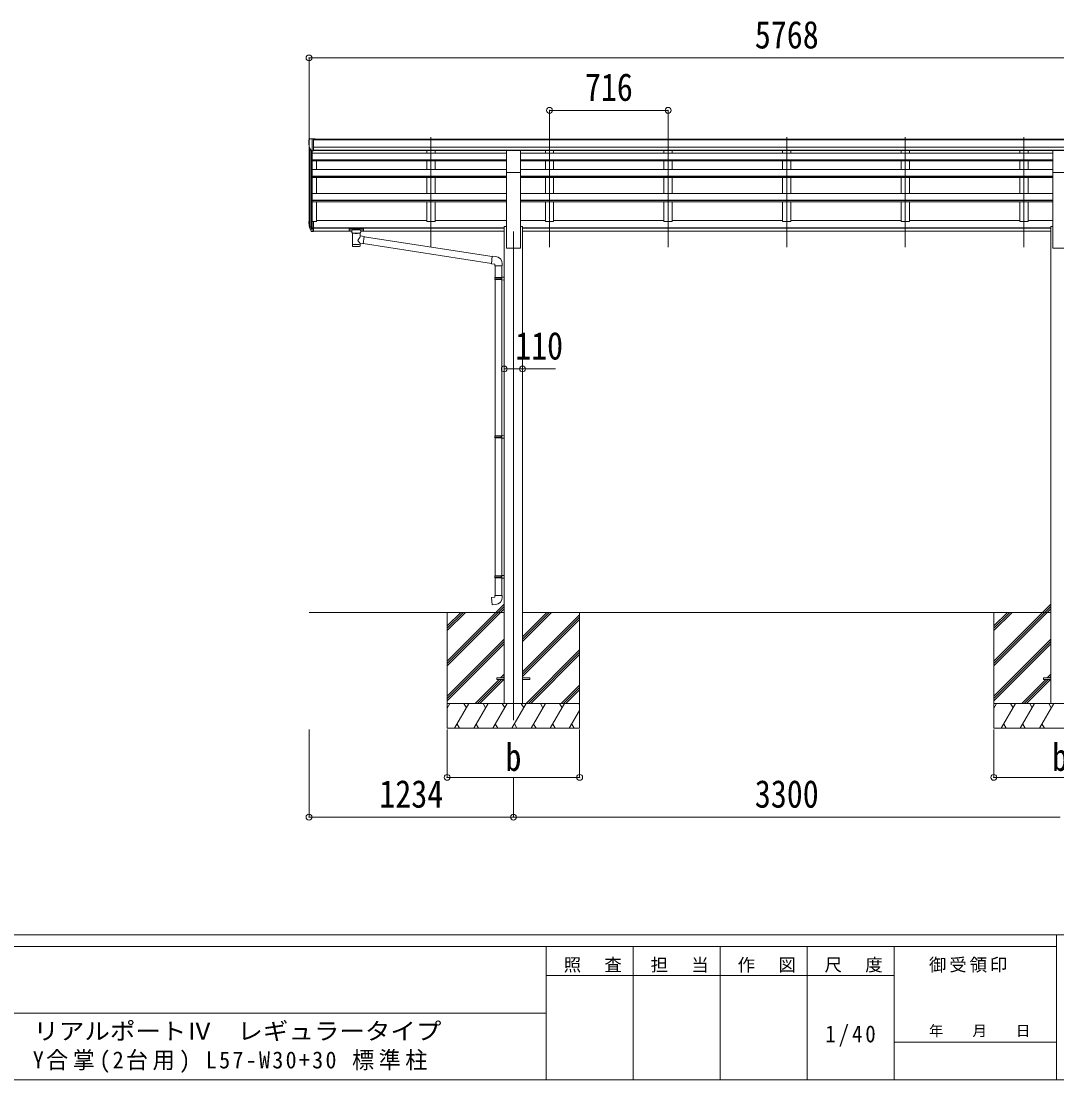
# Model space of a CAD drawing. Units: millimetres at full size. Extents: x -9783 to 9892, y -6828 to 6752.
# Drawn here: x 35 to 6288, y -6828 to -435 of the extents above; entities that cross this region are included whole.
import ezdxf
from ezdxf.enums import TextEntityAlignment as Align

# ---------------------------------------------------------------- set-up
doc = ezdxf.new("R2010")
doc.units = ezdxf.units.MM
doc.header["$LTSCALE"] = 35
doc.header["$PDMODE"] = 32
doc.header["$PDSIZE"] = 35
for name, color, linetype, lineweight in [('0-0_0', 7, 'Continuous', 9), ('0-1_本体', 4, 'Continuous', 9), ('0-2_部品', 7, 'Continuous', 9), ('0-8_PARTS2', 2, 'Continuous', 9), ('0-A_寸法', 6, 'Continuous', 9), ('F-0_240', 7, 'Continuous', 9)]:
    doc.layers.add(name, color=color, linetype=linetype, lineweight=lineweight)
doc.styles.add('ＭＳ ゴシック', font='')
doc.styles.get('ＭＳ ゴシック').set_extended_font_data('MS Gothic')

msp = doc.modelspace()

# ---------------------------------------------------------------- linework, layer by layer
at = {"layer": '0-0_0'}
for p, q in [((2607.05, -4299.51), (2951.85, -3954.72)), ((5907.05, -4299.51), (6251.85, -3954.72)), ((1773.05, -4005.34), (2951.85, -4005.34)), ((2607.05, -4313.65), (2951.85, -3968.86)), ((2607.05, -4327.8), (2951.85, -3983)), ((2607.05, -4005.34), (2607.05, -4705.33)), ((2607.05, -4115.67), (2717.38, -4005.34)), ((2607.05, -4101.52), (2703.24, -4005.34)), ((2607.05, -4087.38), (2689.09, -4005.34)), ((3061.85, -4005.34), (6251.85, -4005.34)), ((3061.85, -4181.37), (3237.88, -4005.34)), ((3061.85, -4167.22), (3223.74, -4005.34)), ((3061.85, -4153.08), (3209.59, -4005.34)), ((3061.85, -4365.21), (3407.05, -4020.01)), ((3407.05, -4005.34), (3407.05, -4705.33)), ((5907.05, -4313.65), (6251.85, -3968.86)), ((5907.05, -4327.8), (6251.85, -3983)), ((5907.05, -4005.34), (5907.05, -4705.33)), ((5907.05, -4115.67), (6017.38, -4005.34)), ((5907.05, -4101.52), (6003.24, -4005.34)), ((5907.05, -4087.38), (5989.09, -4005.34)), ((3061.85, -4379.35), (3407.05, -4034.16)), ((3061.85, -4393.5), (3407.05, -4048.3)), ((2607.05, -4511.64), (2951.85, -4166.85)), ((2607.05, -4525.79), (2951.85, -4180.99)), ((2607.05, -4539.93), (2951.85, -4195.13)), ((5907.05, -4511.64), (6251.85, -4166.85)), ((5907.05, -4525.79), (6251.85, -4180.99)), ((5907.05, -4539.93), (6251.85, -4195.13)), ((3083.86, -4555.33), (3407.05, -4232.15)), ((3098, -4555.33), (3407.05, -4246.29)), ((3112.14, -4555.33), (3407.05, -4260.43)), ((2775.49, -4555.33), (2920.99, -4409.84)), ((2789.63, -4555.33), (2935.13, -4409.84)), ((2803.77, -4555.33), (2949.27, -4409.84)), ((2929.99, -4400.84), (2951.85, -4378.98)), ((2944.13, -4400.84), (2951.85, -4393.12)), ((6075.49, -4555.33), (6220.99, -4409.84)), ((6089.63, -4555.33), (6235.13, -4409.84)), ((6103.77, -4555.33), (6249.27, -4409.84)), ((6229.99, -4400.84), (6251.85, -4378.98)), ((6244.13, -4400.84), (6251.85, -4393.12)), ((3295.99, -4555.33), (3407.05, -4444.28)), ((3310.13, -4555.33), (3407.05, -4458.42)), ((3324.27, -4555.33), (3407.05, -4472.56)), ((3407.05, -4555.33), (2607.05, -4555.33)), ((2607.05, -4582.84), (2622.93, -4555.33)), ((2651.79, -4705.33), (2738.4, -4555.33)), ((2723.4, -4581.32), (2708.4, -4555.33)), ((2767.26, -4705.33), (2853.87, -4555.33)), ((2838.87, -4581.32), (2823.86, -4555.33)), ((2882.73, -4705.33), (2969.34, -4555.33)), ((2954.34, -4581.32), (2939.33, -4555.33)), ((2998.2, -4705.33), (3084.81, -4555.33)), ((3069.81, -4581.32), (3054.8, -4555.33)), ((3113.67, -4705.33), (3200.28, -4555.33)), ((3185.28, -4581.32), (3170.28, -4555.33)), ((3229.14, -4705.33), (3315.75, -4555.33)), ((3285.75, -4555.33), (3300.75, -4581.32)), ((3344.61, -4705.33), (3407.05, -4597.2)), ((3401.22, -4555.33), (3407.05, -4565.43)), ((6707.05, -4555.33), (5907.05, -4555.33)), ((5907.05, -4582.84), (5922.93, -4555.33)), ((5951.79, -4705.33), (6038.4, -4555.33)), ((6023.4, -4581.32), (6008.4, -4555.33)), ((6067.26, -4705.33), (6153.87, -4555.33)), ((6138.87, -4581.32), (6123.86, -4555.33)), ((6182.73, -4705.33), (6269.34, -4555.33)), ((6254.34, -4581.32), (6239.33, -4555.33)), ((2607.05, -4705.33), (3407.05, -4705.33)), ((2666.79, -4679.36), (2681.79, -4705.33)), ((2782.26, -4679.36), (2797.26, -4705.33)), ((2897.73, -4679.35), (2912.73, -4705.33)), ((3013.2, -4679.35), (3028.2, -4705.33)), ((3128.67, -4679.36), (3143.67, -4705.33)), ((3244.14, -4679.36), (3259.14, -4705.33)), ((3359.61, -4679.36), (3374.61, -4705.33)), ((5907.05, -4705.33), (6707.05, -4705.33)), ((5966.79, -4679.36), (5981.79, -4705.33)), ((6082.26, -4679.36), (6097.26, -4705.33)), ((6197.73, -4679.35), (6212.73, -4705.33))]:
    msp.add_line(p, q, dxfattribs=at)
at = {"layer": '0-1_本体'}
for p, q in [((1799.55, -1146.92), (7504.55, -1146.92)), ((1773.05, -1646.07), (1773.05, -1183.67)), ((1777.33, -1202.47), (1777.33, -1670.34)), ((1799.55, -1152.28), (7514.55, -1152.28)), ((1799.55, -1195.79), (7514.55, -1195.8)), ((1799.55, -1213.46), (7514.55, -1213.46)), ((1787.05, -1217.82), (1787.05, -1688.34)), ((1793.05, -1217.3), (1793.05, -1643.9)), ((2964.55, -1231.7), (1793.05, -1231.7)), ((1793.05, -1273.39), (2964.55, -1273.39)), ((1793.05, -1275.08), (2964.55, -1275.08)), ((2964.55, -1215.84), (1799.55, -1215.84)), ((2484.05, -1215.84), (2484.05, -1232.11)), ((2534.05, -1215.84), (2534.05, -1232.11)), ((3049.55, -1215.96), (6264.55, -1215.96)), ((6264.55, -1231.7), (3049.55, -1231.7)), ((3049.55, -1273.39), (6264.55, -1273.39)), ((3049.55, -1275.08), (6264.55, -1275.08)), ((3200.05, -1215.84), (3200.05, -1232.11)), ((3250.05, -1215.84), (3250.05, -1232.11)), ((3916.05, -1215.84), (3916.05, -1232.11)), ((3966.05, -1215.84), (3966.05, -1232.11)), ((4632.05, -1215.84), (4632.05, -1232.11)), ((4682.05, -1215.84), (4682.05, -1232.11)), ((5348.05, -1215.84), (5348.05, -1232.11)), ((5398.05, -1215.84), (5398.05, -1232.11)), ((6064.05, -1215.96), (6064.05, -1231.7)), ((6114.05, -1215.96), (6114.05, -1231.7)), ((1793.05, -1279.49), (2964.55, -1279.49)), ((1793.05, -1330.48), (2964.55, -1330.48)), ((1818.05, -1330.47), (1818.05, -1279.49)), ((2484.05, -1279.49), (2484.05, -1285.26)), ((2484.05, -1279.49), (2484.05, -1330.47)), ((2534.05, -1279.49), (2534.05, -1285.26)), ((2534.05, -1279.49), (2534.05, -1330.47)), ((3049.55, -1279.49), (6264.55, -1279.49)), ((3049.55, -1330.48), (6264.55, -1330.48)), ((3200.05, -1279.49), (3200.05, -1285.26)), ((3200.05, -1279.49), (3200.05, -1330.47)), ((3250.05, -1279.49), (3250.05, -1330.48)), ((3250.05, -1279.91), (3250.05, -1285.67)), ((3916.05, -1279.49), (3916.05, -1330.48)), ((3916.05, -1279.91), (3916.05, -1285.67)), ((3966.05, -1279.49), (3966.05, -1330.48)), ((3966.05, -1279.91), (3966.05, -1285.67)), ((4632.05, -1279.49), (4632.05, -1330.48)), ((4632.05, -1279.91), (4632.05, -1285.67)), ((4682.05, -1279.49), (4682.05, -1330.48)), ((4682.05, -1279.91), (4682.05, -1285.67)), ((5348.05, -1279.49), (5348.05, -1330.48)), ((5348.05, -1279.91), (5348.05, -1285.67)), ((5398.05, -1279.49), (5398.05, -1330.48)), ((5398.05, -1279.91), (5398.05, -1285.67)), ((6064.05, -1279.49), (6064.05, -1330.48)), ((6064.05, -1279.91), (6064.05, -1285.67)), ((6114.05, -1279.49), (6114.05, -1330.48)), ((6114.05, -1279.91), (6114.05, -1285.67)), ((1793.05, -1371.13), (2964.55, -1371.13)), ((1793.05, -1372.82), (2964.55, -1372.82)), ((1793.05, -1379.54), (2964.55, -1379.54)), ((1818.05, -1476.21), (1818.05, -1379.52)), ((2484.05, -1379.52), (2484.05, -1476.21)), ((2534.05, -1379.52), (2534.05, -1476.21)), ((2964.55, -1805.34), (2964.55, -1349.7)), ((3049.55, -1805.34), (3049.55, -1349.7)), ((3049.55, -1371.13), (6264.55, -1371.13)), ((3049.55, -1372.82), (6264.55, -1372.82)), ((3049.55, -1379.54), (6264.55, -1379.54)), ((3200.05, -1379.52), (3200.05, -1476.21)), ((3250.05, -1379.52), (3250.05, -1476.21)), ((3916.05, -1379.94), (3916.05, -1476.21)), ((3966.05, -1379.94), (3966.05, -1476.21)), ((4632.05, -1379.94), (4632.05, -1476.21)), ((4682.05, -1379.94), (4682.05, -1476.21)), ((5348.05, -1379.94), (5348.05, -1476.21)), ((5398.05, -1379.94), (5398.05, -1476.21)), ((6064.05, -1379.94), (6064.05, -1476.21)), ((6114.05, -1379.94), (6114.05, -1476.21)), ((6264.55, -1805.34), (6264.55, -1349.7)), ((1793.05, -1476.21), (2964.55, -1476.21)), ((2964.55, -1515.68), (1793.05, -1515.68)), ((2964.55, -1517.36), (1793.05, -1517.36)), ((2964.55, -1526.4), (1793.05, -1526.4)), ((1818.05, -1644.73), (1818.05, -1526.81)), ((2484.05, -1526.4), (2484.05, -1644.73)), ((3049.55, -1476.21), (6264.55, -1476.21)), ((6264.55, -1515.68), (3049.55, -1515.68)), ((6264.55, -1517.36), (3049.55, -1517.36)), ((6264.55, -1526.4), (3049.55, -1526.4)), ((3200.05, -1526.4), (3200.05, -1644.73)), ((3916.05, -1526.4), (3916.05, -1644.73)), ((4632.05, -1526.4), (4632.05, -1644.73)), ((5348.05, -1526.4), (5348.05, -1644.73)), ((6064.05, -1526.4), (6064.05, -1644.73)), ((1799.55, -1644.73), (1818.05, -1644.73)), ((1818.05, -1639.52), (2484.05, -1639.52)), ((2534.05, -1639.52), (2964.55, -1639.52)), ((3049.55, -1639.52), (3200.05, -1639.52)), ((3250.05, -1639.52), (3916.05, -1639.52)), ((3966.05, -1639.52), (4632.05, -1639.52)), ((4682.05, -1639.52), (5348.05, -1639.52)), ((5398.05, -1639.52), (6064.05, -1639.52)), ((6114.05, -1639.52), (6264.55, -1639.52)), ((1799.55, -1683.82), (2952.05, -1683.82)), ((1799.55, -1685.2), (2952.05, -1685.2)), ((1799.55, -1702.38), (2031.05, -1702.38)), ((2085.05, -1702.38), (2952.05, -1702.38)), ((2952.05, -1675.34), (2952.05, -4555.33)), ((2952.05, -1675.34), (2964.55, -1675.34)), ((3049.55, -1675.34), (3062.05, -1675.34)), ((3062.05, -1675.34), (3062.05, -4555.33)), ((3062.05, -1683.82), (6252.05, -1683.82)), ((3062.05, -1685.2), (6252.05, -1685.2)), ((3062.05, -1702.38), (6252.05, -1702.38)), ((6252.05, -1675.34), (6252.05, -4555.33)), ((6252.05, -1675.34), (6264.55, -1675.34)), ((2964.55, -1805.34), (3049.55, -1805.34)), ((6264.55, -1805.34), (6349.55, -1805.34))]:
    msp.add_line(p, q, dxfattribs=at)
for points in [[(2534.05, -1526.4), (2534.05, -1644.73), (2484.05, -1644.73)], [(3250.05, -1526.4), (3250.05, -1644.73), (3200.05, -1644.73)], [(3966.05, -1526.4), (3966.05, -1644.73), (3916.05, -1644.73)], [(4682.05, -1526.4), (4682.05, -1644.73), (4632.05, -1644.73)], [(5398.05, -1526.4), (5398.05, -1644.73), (5348.05, -1644.73)], [(6114.05, -1526.4), (6114.05, -1644.73), (6064.05, -1644.73)]]:
    msp.add_lwpolyline(points, dxfattribs=at)
at = {"layer": '0-2_部品'}
for p, q in [((1777.96, -1145.88), (1773.89, -1151.69)), ((1781.05, -1145.31), (1778.72, -1145.46)), ((1781.05, -1145.31), (1799.55, -1145.31)), ((1793.05, -1218.3), (1793.05, -1145.31)), ((1799.55, -1145.31), (1809.55, -1145.4)), ((1799.55, -1217.3), (1799.55, -1145.31)), ((1809.55, -1146.92), (1809.55, -1145.4)), ((1771.05, -1154.69), (1771.05, -1155.31)), ((1785.42, -1216.49), (1776.15, -1200.42)), ((1793.05, -1218.3), (1787.84, -1217.98)), ((1799.55, -1217.3), (1793.05, -1217.3)), ((2964.55, -1215.55), (3049.55, -1215.55)), ((2964.55, -1349.7), (2964.55, -1215.55)), ((3049.55, -1349.7), (3049.55, -1215.55)), ((6264.55, -1215.55), (6349.55, -1215.55)), ((6264.55, -1349.7), (6264.55, -1215.55)), ((2964.55, -1349.7), (3049.55, -1349.7)), ((6264.55, -1349.7), (6349.55, -1349.7)), ((1793.05, -1643.9), (1793.05, -1705.78)), ((1799.55, -1643.9), (1793.05, -1643.9)), ((1799.55, -1643.9), (1799.55, -1704.96)), ((1775.44, -1669.94), (1785.6, -1689.11)), ((1786.61, -1687.86), (1776.86, -1669.45)), ((1778.03, -1686.8), (1785.6, -1704.28)), ((1793.05, -1688.61), (1787.91, -1688.61)), ((1793.05, -1690.61), (1788.2, -1690.61)), ((1793.05, -1705.78), (1788.2, -1705.78)), ((1799.55, -1682.21), (1793.05, -1682.21)), ((1799.55, -1687.61), (1793.05, -1687.61)), ((1799.55, -1704.96), (1793.05, -1704.96)), ((2014.55, -1690.68), (2014.55, -1701.44)), ((2014.55, -1690.87), (2014.55, -1692.41)), ((2016.55, -1690.01), (2099.55, -1690.01)), ((2016.55, -1692.19), (2099.55, -1692.19)), ((2016.55, -1702.1), (2031.05, -1702.1)), ((2031.05, -1708.91), (2031.05, -1698.63)), ((2035.15, -1713.41), (2035.13, -1793.7)), ((2080.95, -1730.98), (2080.95, -1713.4)), ((2085.05, -1708.91), (2085.05, -1698.63)), ((2085.05, -1702.1), (2099.55, -1702.1)), ((2101.55, -1690.68), (2101.55, -1701.44)), ((2106.17, -1734.89), (2080.95, -1730.98)), ((2080.96, -1793.7), (2080.95, -1777.07)), ((2080.95, -1777.32), (2099.15, -1780.15)), ((2106.17, -1734.89), (2099.15, -1780.15)), ((2874.46, -1898.65), (2099.42, -1778.41)), ((2878.28, -1856.74), (2105.86, -1736.9)), ((2898.97, -1856.55), (2878.13, -1854.72)), ((2894.05, -1912.29), (2940.05, -1912.29)), ((2896.05, -1912.29), (2896.05, -1983.25)), ((2938.05, -1912.29), (2938.05, -1980.69)), ((2940.05, -1912.29), (2940.05, -1901.37)), ((2936.05, -1980.75), (2952.05, -1980.28)), ((2936.05, -1982.75), (2936.05, -1980.75)), ((2952.05, -1980.28), (2952.05, -1998.22)), ((2894.05, -1985.25), (2895.05, -1983.25)), ((2894.05, -1985.25), (2938.05, -1985.25)), ((2894.05, -1985.25), (2894.05, -1993.25)), ((2894.05, -1993.25), (2938.05, -1993.25)), ((2894.05, -1993.25), (2895.05, -1995.25)), ((2895.05, -1983.25), (2938.05, -1983.25)), ((2895.05, -1995.25), (2938.05, -1995.25)), ((2896.05, -1995.25), (2896.05, -2939.03)), ((2933.57, -1985.25), (2933.14, -1983.25)), ((2936.05, -1982.75), (2938.05, -1982.75)), ((2936.05, -1997.75), (2936.05, -1995.75)), ((2936.05, -1997.75), (2952.05, -1998.22)), ((2938.05, -1997.81), (2938.05, -2936.47)), ((2894.05, -2941.03), (2895.05, -2939.03)), ((2895.05, -2939.03), (2938.05, -2939.03)), ((2933.57, -2941.03), (2933.14, -2939.03)), ((2936.05, -2936.53), (2952.05, -2936.06)), ((2936.05, -2938.53), (2936.05, -2936.53)), ((2936.05, -2938.53), (2938.05, -2938.53)), ((2952.05, -2936.06), (2952.05, -2954)), ((2894.05, -2941.03), (2938.05, -2941.03)), ((2894.05, -2941.03), (2894.05, -2949.03)), ((2894.05, -2949.03), (2938.05, -2949.03)), ((2894.05, -2949.03), (2895.05, -2951.03)), ((2895.05, -2951.03), (2938.05, -2951.03)), ((2896.05, -2951.03), (2896.05, -3784.6)), ((2936.05, -2953.53), (2936.05, -2951.53)), ((2936.05, -2953.53), (2952.05, -2954)), ((2938.05, -2953.59), (2938.05, -3782.04)), ((2894.05, -3786.6), (2895.05, -3784.6)), ((2894.05, -3786.6), (2938.05, -3786.6)), ((2894.05, -3786.6), (2894.05, -3794.6)), ((2894.05, -3794.6), (2938.05, -3794.6)), ((2894.05, -3794.6), (2895.05, -3796.6)), ((2895.05, -3784.6), (2938.05, -3784.6)), ((2895.05, -3796.6), (2938.05, -3796.6)), ((2896.05, -3796.6), (2896.05, -3902.74)), ((2933.57, -3786.6), (2933.14, -3784.6)), ((2936.05, -3782.1), (2952.05, -3781.63)), ((2936.05, -3784.1), (2936.05, -3782.1)), ((2936.05, -3784.1), (2938.05, -3784.1)), ((2936.05, -3799.1), (2936.05, -3797.1)), ((2936.05, -3799.1), (2952.05, -3799.57)), ((2938.05, -3799.16), (2938.05, -3902.74)), ((2952.05, -3781.63), (2952.05, -3799.57)), ((2894.05, -3902.74), (2940.05, -3902.74)), ((2894.05, -3912.74), (2894.05, -3902.74)), ((2940.05, -3902.74), (2940.05, -3913.66))]:
    msp.add_line(p, q, dxfattribs=at)
at = {"layer": '0-2_部品', "color": 4}
for p, q in [((2907.05, -4400.84), (2907.05, -4409.84)), ((2952.05, -4400.84), (2907.05, -4400.84)), ((2952.05, -4409.84), (2907.05, -4409.84)), ((3107.05, -4400.84), (3062.05, -4400.84)), ((3107.05, -4409.84), (3062.05, -4409.84)), ((3107.05, -4400.84), (3107.05, -4409.84)), ((6207.05, -4400.84), (6207.05, -4409.84)), ((6252.05, -4400.84), (6207.05, -4400.84)), ((6252.05, -4409.84), (6207.05, -4409.84))]:
    msp.add_line(p, q, dxfattribs=at)
at = {"layer": '0-2_部品'}
for points in [[(2014.55, -1690.68), (2014.59, -1690.48), (2014.67, -1690.34), (2014.77, -1690.25), (2014.87, -1690.19), (2014.99, -1690.14), (2015.28, -1690.08), (2015.77, -1690.03), (2016.31, -1690.01), (2016.55, -1690.01)], [(2014.55, -1701.44), (2014.59, -1701.63), (2014.67, -1701.77), (2014.77, -1701.86), (2014.87, -1701.92), (2014.99, -1701.97), (2015.28, -1702.03), (2015.77, -1702.08), (2016.31, -1702.1), (2016.55, -1702.1)], [(2031.09, -1708.85), (2031.06, -1709.21), (2031.31, -1710.16), (2031.83, -1711.05), (2032.63, -1711.89), (2033.75, -1712.68), (2035.15, -1713.41)], [(2080.95, -1713.4), (2081.18, -1713.3), (2082.54, -1712.57), (2083.65, -1711.72), (2084.41, -1710.85), (2084.87, -1709.96), (2085.04, -1709.07)], [(2099.55, -1690.01), (2099.9, -1690.02), (2100.43, -1690.04), (2100.88, -1690.09), (2101.18, -1690.17), (2101.35, -1690.27), (2101.47, -1690.41), (2101.54, -1690.59), (2101.55, -1690.68)], [(2099.55, -1702.1), (2099.9, -1702.1), (2100.43, -1702.07), (2100.88, -1702.02), (2101.18, -1701.94), (2101.35, -1701.84), (2101.47, -1701.7), (2101.54, -1701.53), (2101.55, -1701.44)], [(2878.13, -1854.72), (2874.12, -1900.55), (2894.05, -1902.29), (2894.05, -1912.29)], [(2933.57, -1985.25), (2933.57, -1993.25), (2933.14, -1995.25)], [(2936.05, -1995.75), (2938.05, -1995.75), (2938.05, -1982.75)], [(2936.05, -2951.53), (2938.05, -2951.53), (2938.05, -2938.53)], [(2933.57, -2941.03), (2933.57, -2949.03), (2933.14, -2951.03)], [(2933.57, -3786.6), (2933.57, -3794.6), (2933.14, -3796.6)], [(2936.05, -3797.1), (2938.05, -3797.1), (2938.05, -3784.1)], [(2898.97, -3958.49), (2878.13, -3960.31), (2874.12, -3914.48), (2894.05, -3912.74)]]:
    msp.add_lwpolyline(points, dxfattribs=at)
for centre, radius, start, end in [((1778.78, -1146.46), 1, 93.5, 145), ((1774.05, -1154.69), 3, 93, 180), ((1973.05, -1155.31), 202, 180, 192.90261), ((1788.02, -1214.99), 3, 210, 266.5), ((1861.71, -1647.77), 89.07, 174.49576, 194.41188), ((1861, -1643.49), 88.05, 177.22392, 197.21071), ((1906.27, -1650.72), 133.22, 183.27987, 195.71302), ((1788.2, -1687.61), 3, 210, 270), ((1788.2, -1702.78), 3, 210, 270), ((1787.91, -1687.11), 1.5, 210, 270), ((2895.05, -1901.37), 45, 0, 85), ((2895.05, -3913.66), 45, 275, 0)]:
    msp.add_arc(centre, radius, start, end, dxfattribs=at)
for centre, major_axis, ratio, start_param, end_param in [((2016.55, -1692.41), (2, 0), 0.109601, 1.5707963, 3.1415927), ((2058.05, -1698.63), (27, 0), 0.122176, 6.2831853, 9.424778), ((2058.06, -1713.86), (-22.91, 0.42), 0.072511, 0.0008029, 1.5715993), ((2058.06, -1715.48), (-22.91, 0.42), 0.072511, 0.0008029, 1.5715993), ((2058.04, -1713.86), (22.92, 0.42), 0.07247, 4.71158, 6.2823764), ((2058.04, -1715.48), (22.92, 0.42), 0.07247, 4.71158, 6.2823764), ((2069.05, -1708.91), (16, 0), 0.361356, 6.2636979, 6.2831853), ((2099.55, -1692.41), (2, 0), 0.109601, 0, 1.5707963), ((2058.05, -1781.26), (22.91, 0), 0.122865, 3.1415927, 6.2831853), ((2058.05, -1757.52), (-22.81, -26.62), 0.234429, 1.6855472, 3.1268519), ((2060.6, -1754.88), (20.32, -22.25), 0.045535, 0.0389954, 1.3075346), ((2058.05, -1793.7), (22.92, 0), 0.101955, 3.1415499, 6.2833984)]:
    msp.add_ellipse(centre, major_axis=major_axis, ratio=ratio, start_param=start_param, end_param=end_param, dxfattribs=at)
at = {"layer": '0-8_PARTS2'}
for p, q in [((2509.05, -1799.13), (2509.05, -1136.6)), ((3225.05, -1799.13), (3225.05, -1136.6)), ((3941.05, -1799.13), (3941.05, -1136.6)), ((4657.05, -1799.13), (4657.05, -1136.6)), ((5373.05, -1799.13), (5373.05, -1136.6)), ((6089.05, -1799.13), (6089.05, -1136.6)), ((3007.05, -1705.34), (3007.05, -4655.33))]:
    msp.add_line(p, q, dxfattribs=at)
at = {"layer": '0-A_寸法'}
for p, q in [((1773.05, -656.98), (1773.05, -1202.6)), ((1773.05, -656.98), (7541.05, -656.98)), ((3225.05, -973.6), (3225.05, -1202.6)), ((3225.05, -973.6), (3941.05, -973.6)), ((3941.05, -973.6), (3941.05, -1202.6)), ((2951.85, -2535.52), (3061.85, -2535.52)), ((3061.85, -2535.52), (3261.85, -2535.52)), ((1773.05, -5241.7), (1773.05, -4712.75)), ((2607.05, -5001.72), (2607.05, -4712.75)), ((3407.05, -5001.72), (3407.05, -4712.75)), ((5907.05, -5001.72), (5907.05, -4712.75)), ((2607.05, -5001.72), (3407.05, -5001.72)), ((3007.05, -5241.7), (3007.05, -5001.72)), ((5907.05, -5001.72), (6707.05, -5001.72)), ((1773.05, -5241.7), (3007.05, -5241.7)), ((3007.05, -5241.7), (6307.05, -5241.7))]:
    msp.add_line(p, q, dxfattribs=at)
for p in [(1773.05, -656.98), (3225.05, -973.6), (3941.05, -973.6), (2951.85, -2535.52), (3061.85, -2535.52), (2607.05, -5001.72), (3407.05, -5001.72), (5907.05, -5001.72), (1773.05, -5241.7), (3007.05, -5241.7)]:
    msp.add_point(p, dxfattribs=at)
at = {"layer": 'F-0_240', "color": 5}
for p, q in [((-9783.03, -5953.1), (9396.97, -5953.1)), ((6285.75, -5953.1), (6285.75, -6828.1)), ((-9783.03, -6023.1), (6285.75, -6023.1)), ((3205.75, -6023.1), (3205.75, -6828.1)), ((3730.75, -6023.1), (3730.75, -6828.1)), ((4255.75, -6023.1), (4255.75, -6828.1)), ((4780.75, -6023.1), (4780.75, -6828.1)), ((5305.75, -6023.1), (5305.75, -6828.1)), ((3205.75, -6198.1), (5305.75, -6198.1)), ((-3969.25, -6425.6), (3205.75, -6425.6)), ((5305.75, -6600.6), (6285.75, -6600.6)), ((-9783.03, -6828.1), (9396.97, -6828.1))]:
    msp.add_line(p, q, dxfattribs=at)

# ---------------------------------------------------------------- texts
at = {"layer": '0-A_寸法', "color": 7, "style": 'ＭＳ ゴシック', "width": 0.85}
for s, p in [('5768', (4464.55, -649.98)), ('716', (3438.67, -966.6)), ('110', (3017.47, -2528.52)), ('b', (2958.92, -5012.22)), ('b', (6258.92, -5012.22)), ('1234', (2197.55, -5234.7)), ('3300', (4464.55, -5234.7))]:
    msp.add_text(s, height=166.8, dxfattribs=at).set_placement(p, align=Align.BOTTOM_LEFT)
at = {"layer": 'F-0_240', "style": 'ＭＳ ゴシック', "width": 1.1}
msp.add_text('リアルポートⅣ\u3000レギュラータイプ', height=102.6, dxfattribs=at).set_placement((109.35, -6616.22), align=Align.BOTTOM_LEFT)
at = {"layer": 'F-0_240', "style": 'ＭＳ ゴシック'}
msp.add_text('年\u3000\u3000月\u3000\u3000日', height=64.15, dxfattribs=at).set_placement((5515.76, -6583.1), align=Align.BOTTOM_LEFT)
at = {"layer": 'F-0_240', "attachment_point": 7, "style": 'ＭＳ ゴシック'}
for s, insert, char_height in [('\\T1.17;照\u3000査', (3310.76, -6180.6), 76.98), ('\\T1.17;担\u3000当', (3835.76, -6180.6), 76.98), ('\\T1.17;作\u3000図', (4360.75, -6180.6), 76.98), ('\\T1.17;尺\u3000度', (4885.76, -6180.6), 76.98), ('\\T1.17;御受領印', (5515.75, -6180.6), 76.98), ('\\T1.28;\\W0.9;1/40', (4890.13, -6626.85), 102.6), ('\\T1.21;\\W0.95;Y合掌(2台用)\\~L57-W30+30\\~標準柱', (105.77, -6786.55), 102.6)]:
    msp.add_mtext(s, dxfattribs=dict(at, insert=insert, char_height=char_height))

doc.saveas('drawing.dxf')
